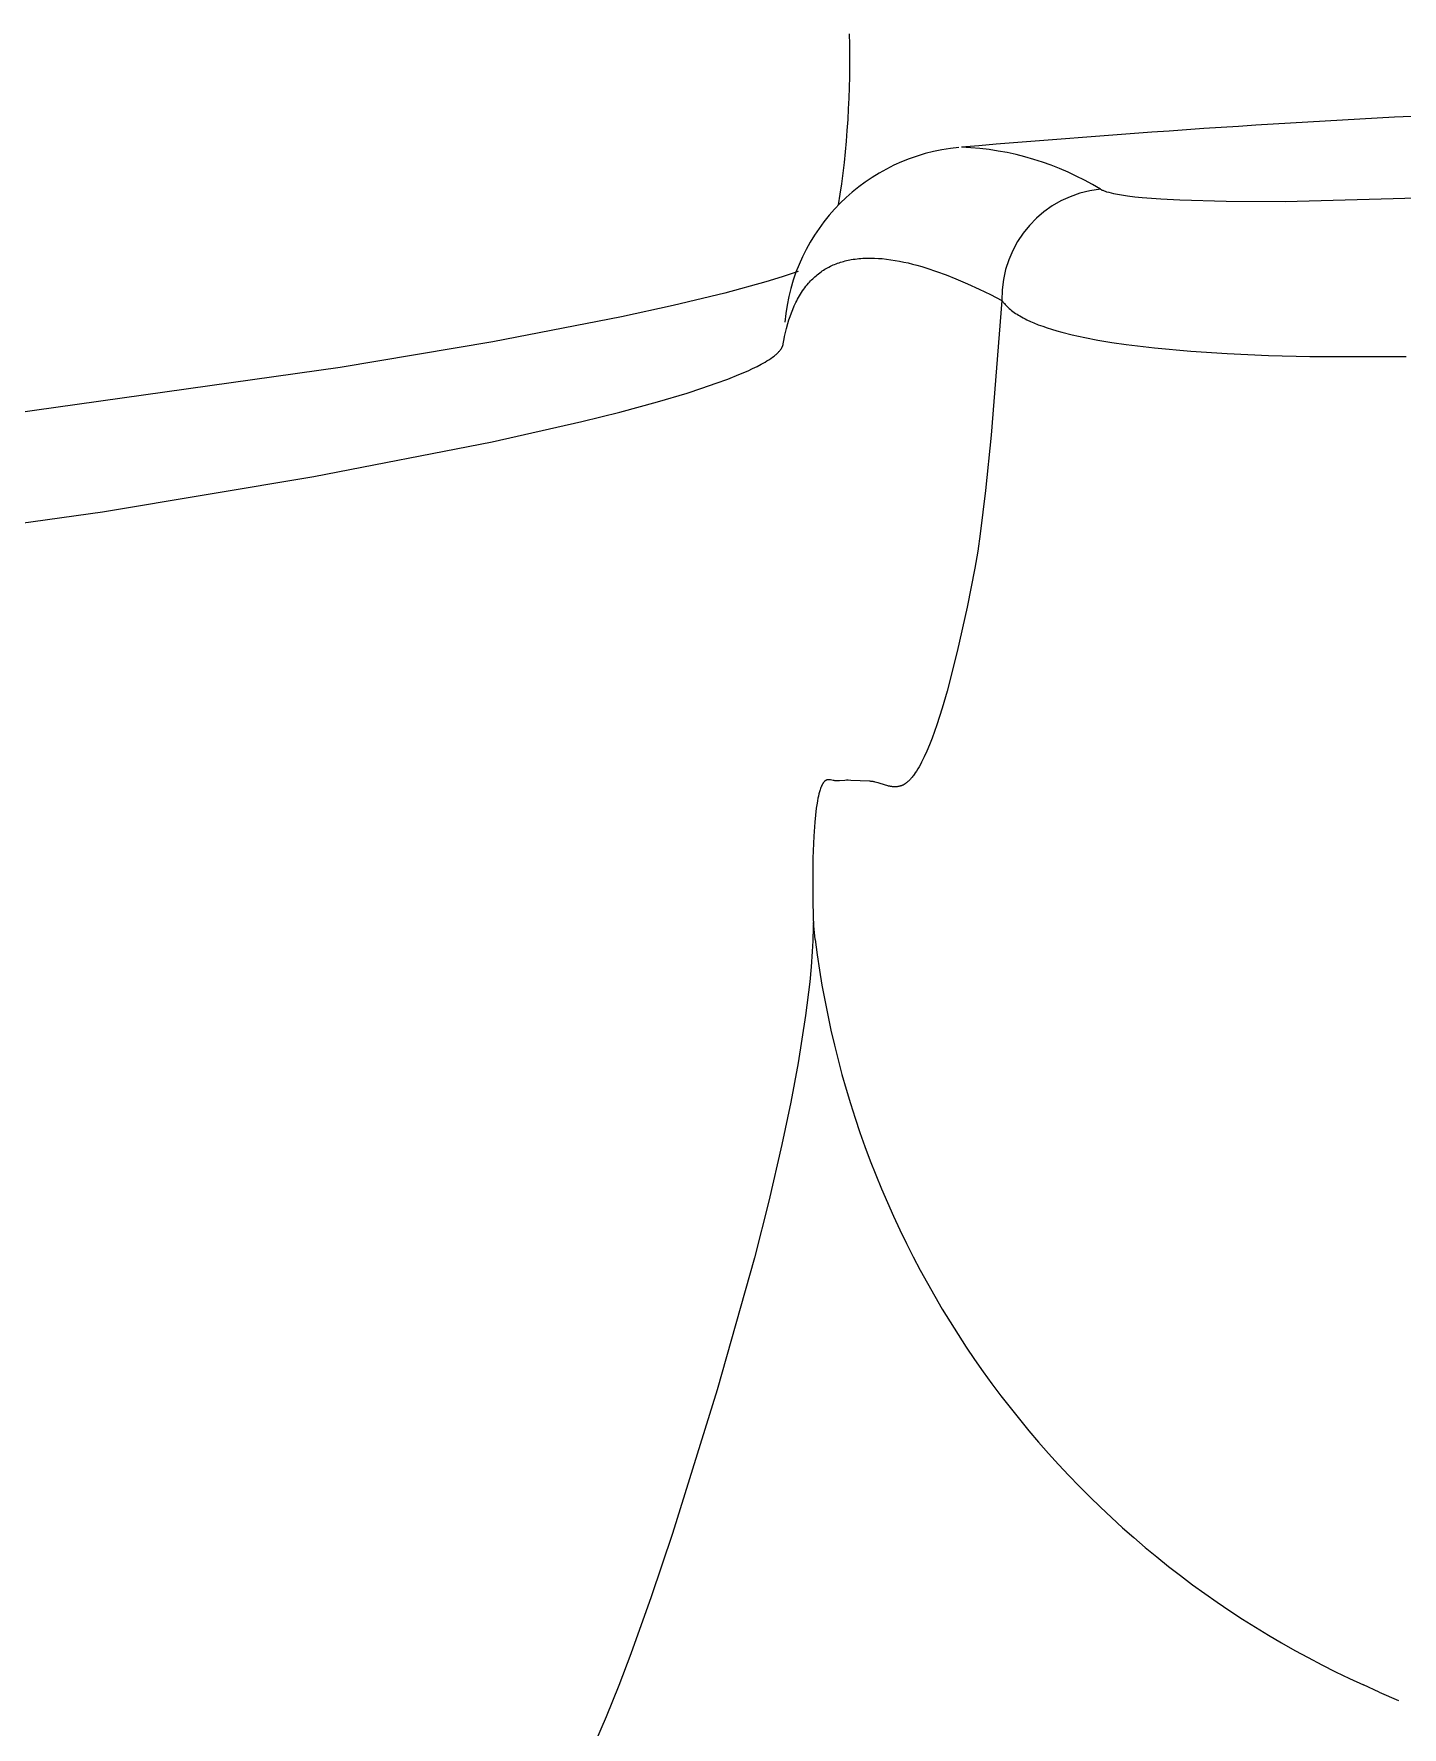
# Model space of a CAD drawing. Extents: x 10556 to 11150, y -5808 to -5388.
# Drawn here: x 10914.07 to 10939.27, y -5657.65 to -5626.47 of the extents above; entities that cross this region are included whole.
import ezdxf

# ---------------------------------------------------------------- set-up
doc = ezdxf.new("R2010")
doc.units = 0
doc.header["$LTSCALE"] = 7
doc.header["$MEASUREMENT"] = 0
doc.layers.add('Make2D 표시선', color=7, linetype='CONTINUOUS')
doc.layers.add('Make2D 표시선 - Tangent', color=7, linetype='CONTINUOUS')

msp = doc.modelspace()

# ---------------------------------------------------------------- linework, layer by layer
at = {"layer": 'Make2D 표시선'}
for p, q in [((10928.46278, -5643.14721), (10928.43047, -5642.83547)), ((10938.85346, -5657.0052), (10938.56061, -5656.86972)), ((10938.8533, -5657.00556), (10939.20633, -5657.16037))]:
    msp.add_line(p, q, dxfattribs=at)
msp.add_lwpolyline([(10928.14894, -5630.85099), (10927.85139, -5630.94988), (10927.55133, -5631.0409), (10926.80024, -5631.24525), (10925.84902, -5631.47463), (10924.89291, -5631.68308), (10922.52299, -5632.14275), (10919.71433, -5632.6192), (10910.84288, -5633.861), (10900.48207, -5635.24443), (10887.87874, -5637.29595)], dxfattribs=at)
for centre, radius, start, end in [((10912.25224, -5626.99091), 16.8489, 351.012651, 1.759403), ((10951.46598, -5863.82942), 236.14326, 89.96911, 94.933273), ((10931.43293, -5632.09585), 3.54544, 95.206857, 174.911857), ((10945.75027, -5641.00269), 17.42088, 187.071415, 245.623738)]:
    msp.add_arc(centre, radius, start, end, dxfattribs=at)
at = {"layer": 'Make2D 표시선 - Tangent'}
for points in [[(10933.71802, -5629.33529), (10933.73162, -5629.34204), (10933.7454, -5629.34837), (10933.75935, -5629.35431), (10933.77344, -5629.3599), (10933.78767, -5629.36517), (10933.802, -5629.37016), (10933.8309, -5629.37942), (10933.872, -5629.39119), (10933.91342, -5629.40171), (10933.9551, -5629.4112), (10933.99697, -5629.41985), (10934.10479, -5629.43919), (10934.21314, -5629.45528), (10934.34771, -5629.47188), (10934.4826, -5629.48574), (10934.83041, -5629.51299), (10935.17885, -5629.53137), (10936.03327, -5629.55477), (10937.12233, -5629.55816), (10941.31329, -5629.44619)], [(10899.47046, -5637.48547), (10915.33491, -5635.27401), (10919.22571, -5634.62464), (10922.50962, -5633.98587), (10924.16501, -5633.61192), (10924.86295, -5633.4372), (10925.55726, -5633.24861), (10926.10158, -5633.08678), (10926.3718, -5632.99969), (10926.64028, -5632.90737), (10926.85029, -5632.83021), (10927.05823, -5632.74769), (10927.22657, -5632.67477), (10927.30973, -5632.63603), (10927.39204, -5632.59551), (10927.46601, -5632.55685), (10927.50254, -5632.5367), (10927.53869, -5632.51592), (10927.57439, -5632.4944), (10927.60958, -5632.47209), (10927.6442, -5632.4489), (10927.67819, -5632.42475), (10927.70428, -5632.40511), (10927.72977, -5632.3847), (10927.74224, -5632.37415), (10927.75449, -5632.36336), (10927.7665, -5632.35229), (10927.77825, -5632.34094), (10927.78694, -5632.33215), (10927.79544, -5632.32318), (10927.80372, -5632.314), (10927.81174, -5632.30461), (10927.81947, -5632.295), (10927.82688, -5632.28514), (10927.83045, -5632.28012), (10927.83393, -5632.27504), (10927.83732, -5632.26988), (10927.8406, -5632.26466), (10927.84552, -5632.25637), (10927.85016, -5632.24791), (10927.85237, -5632.24362), (10927.85451, -5632.2393), (10927.85656, -5632.23493), (10927.85853, -5632.23053), (10927.86042, -5632.2261), (10927.86221, -5632.22162), (10927.86392, -5632.21712), (10927.86553, -5632.21258), (10927.86705, -5632.20801), (10927.86847, -5632.20341), (10927.86978, -5632.19877), (10927.871, -5632.19411), (10927.87236, -5632.1883), (10927.87358, -5632.18246), (10927.8896, -5632.08998), (10927.89898, -5632.04412), (10927.9331, -5631.90119), (10927.95917, -5631.80464), (10927.97879, -5631.73982), (10928.00016, -5631.67553), (10928.02332, -5631.61183), (10928.04829, -5631.54877), (10928.07635, -5631.48371), (10928.10653, -5631.4196), (10928.12245, -5631.38796), (10928.13893, -5631.35662), (10928.15601, -5631.32563), (10928.17367, -5631.29499), (10928.19195, -5631.26473), (10928.21084, -5631.23488), (10928.23037, -5631.20546), (10928.25055, -5631.17649), (10928.27139, -5631.148), (10928.2929, -5631.12002), (10928.31509, -5631.09256), (10928.33799, -5631.06566), (10928.35692, -5631.04443), (10928.3763, -5631.02359), (10928.39613, -5631.00315), (10928.41638, -5630.98313), (10928.43706, -5630.96353), (10928.45816, -5630.94437), (10928.47966, -5630.92567), (10928.50156, -5630.90744), (10928.52385, -5630.88969), (10928.54652, -5630.87243), (10928.56955, -5630.85568), (10928.59295, -5630.83946), (10928.6167, -5630.82377), (10928.64079, -5630.80864), (10928.66521, -5630.79406), (10928.68996, -5630.78007), (10928.7155, -5630.76641), (10928.74135, -5630.75336), (10928.7675, -5630.74091), (10928.79392, -5630.72905), (10928.82061, -5630.71778), (10928.84754, -5630.70708), (10928.87471, -5630.69695), (10928.90208, -5630.68738), (10928.92966, -5630.67836), (10928.95742, -5630.66989), (10928.98534, -5630.66195), (10929.01342, -5630.65455), (10929.04162, -5630.64767), (10929.06995, -5630.64131), (10929.09837, -5630.63546), (10929.12688, -5630.6301), (10929.16216, -5630.62417), (10929.19754, -5630.61897), (10929.233, -5630.61449), (10929.26853, -5630.61069), (10929.30413, -5630.60757), (10929.33978, -5630.60511), (10929.41122, -5630.60205), (10929.48276, -5630.60139), (10929.55433, -5630.60294), (10929.62584, -5630.60657), (10929.69722, -5630.61211), (10929.77779, -5630.62051), (10929.85808, -5630.63105), (10929.93807, -5630.64358), (10930.01776, -5630.658), (10930.09713, -5630.67418), (10930.17616, -5630.69199), (10930.25486, -5630.7113), (10930.3332, -5630.732), (10930.42512, -5630.75803), (10930.51655, -5630.78573), (10930.69792, -5630.84576), (10930.87738, -5630.91137), (10931.055, -5630.98185), (10931.2704, -5631.07401), (10931.4833, -5631.17177), (10931.69388, -5631.27447), (10931.90233, -5631.38145)], [(10931.90233, -5631.38145), (10931.70566, -5633.86283), (10931.60262, -5634.88067), (10931.50305, -5635.6806), (10931.45559, -5635.99748), (10931.40239, -5636.31344), (10931.2607, -5637.03113), (10931.07811, -5637.84615), (10930.89115, -5638.57577), (10930.80217, -5638.88795), (10930.70441, -5639.19746), (10930.66199, -5639.3201), (10930.61718, -5639.44187), (10930.56959, -5639.56258), (10930.51888, -5639.68199), (10930.4725, -5639.78323), (10930.44814, -5639.83331), (10930.42289, -5639.88294), (10930.40046, -5639.9251), (10930.37721, -5639.96681), (10930.35303, -5640.00799), (10930.32782, -5640.04855), (10930.3066, -5640.08082), (10930.28448, -5640.11248), (10930.27305, -5640.12804), (10930.26134, -5640.14339), (10930.24933, -5640.15851), (10930.23702, -5640.17339), (10930.2267, -5640.18535), (10930.21615, -5640.19711), (10930.20534, -5640.20862), (10930.19426, -5640.21987), (10930.18289, -5640.23081), (10930.17121, -5640.24141), (10930.15921, -5640.25165), (10930.14686, -5640.26149), (10930.14058, -5640.26624), (10930.13421, -5640.27087), (10930.12775, -5640.27538), (10930.1212, -5640.27977), (10930.11458, -5640.28403), (10930.10787, -5640.28815), (10930.10108, -5640.29214), (10930.09422, -5640.29598), (10930.08727, -5640.29966), (10930.08025, -5640.30319), (10930.07316, -5640.30656), (10930.06599, -5640.30976), (10930.05875, -5640.31278), (10930.05145, -5640.31563), (10930.04407, -5640.31829), (10930.03663, -5640.32076), (10930.02904, -5640.32305), (10930.02139, -5640.32516), (10930.01368, -5640.32706), (10930.00591, -5640.32878), (10929.99811, -5640.33031), (10929.99026, -5640.33166), (10929.98238, -5640.33283), (10929.97447, -5640.33383), (10929.96653, -5640.33466), (10929.95857, -5640.33532), (10929.9506, -5640.33581), (10929.94262, -5640.33615), (10929.93463, -5640.33633), (10929.92664, -5640.33636), (10929.91866, -5640.33624), (10929.91069, -5640.33597), (10929.89813, -5640.33527), (10929.88561, -5640.33423), (10929.87313, -5640.33287), (10929.8607, -5640.3312), (10929.84831, -5640.32925), (10929.83597, -5640.32702), (10929.82368, -5640.32452), (10929.81145, -5640.32179), (10929.79773, -5640.31843), (10929.78406, -5640.31481), (10929.75688, -5640.30694), (10929.62189, -5640.26336), (10929.59462, -5640.25567), (10929.56832, -5640.24918), (10929.55509, -5640.2463), (10929.54181, -5640.24366), (10929.52849, -5640.24128), (10929.51512, -5640.23917), (10929.5017, -5640.23735), (10929.48825, -5640.23581), (10929.47542, -5640.23462), (10929.46256, -5640.23366), (10929.1163, -5640.21857), (10929.06947, -5640.21684), (10929.03945, -5640.2167), (10929.00943, -5640.21751), (10928.90877, -5640.22468), (10928.88864, -5640.2257), (10928.8685, -5640.22617), (10928.85843, -5640.22615), (10928.84835, -5640.22593), (10928.8366, -5640.22538), (10928.82488, -5640.22449), (10928.81319, -5640.22324), (10928.80736, -5640.22246), (10928.80156, -5640.22157), (10928.79206, -5640.2199), (10928.74489, -5640.2099), (10928.73541, -5640.20815), (10928.72588, -5640.20667), (10928.7196, -5640.20589), (10928.71644, -5640.20558), (10928.71329, -5640.20535), (10928.71014, -5640.20519), (10928.70698, -5640.20512), (10928.70383, -5640.20516), (10928.70226, -5640.20522), (10928.70069, -5640.2053), (10928.69782, -5640.20554), (10928.69495, -5640.20588), (10928.6921, -5640.20631), (10928.68925, -5640.20684), (10928.68642, -5640.20746), (10928.68361, -5640.20816), (10928.68082, -5640.20896), (10928.67804, -5640.20983), (10928.6753, -5640.21079), (10928.67257, -5640.21183), (10928.66988, -5640.21294), (10928.66722, -5640.21413), (10928.66459, -5640.21539), (10928.662, -5640.21671), (10928.65945, -5640.21811), (10928.65694, -5640.21956), (10928.65423, -5640.22123), (10928.65158, -5640.22297), (10928.64897, -5640.22477), (10928.64642, -5640.22665), (10928.64391, -5640.22858), (10928.64146, -5640.23058), (10928.63905, -5640.23263), (10928.63669, -5640.23473), (10928.63437, -5640.23689), (10928.6321, -5640.2391), (10928.62988, -5640.24135), (10928.6277, -5640.24365), (10928.62556, -5640.24599), (10928.62346, -5640.24837), (10928.61939, -5640.25324), (10928.61677, -5640.25653), (10928.61422, -5640.25988), (10928.61174, -5640.26327), (10928.60932, -5640.26671), (10928.60465, -5640.27373), (10928.60021, -5640.28089), (10928.59598, -5640.2882), (10928.59194, -5640.29561), (10928.58807, -5640.30312), (10928.58435, -5640.31071), (10928.57988, -5640.32033), (10928.57561, -5640.33003), (10928.57152, -5640.3398), (10928.56762, -5640.34964), (10928.56027, -5640.36949), (10928.55344, -5640.38953), (10928.54735, -5640.40869), (10928.5416, -5640.42797), (10928.53105, -5640.46683), (10928.5216, -5640.50599), (10928.51307, -5640.54538), (10928.50403, -5640.5916), (10928.49588, -5640.63796), (10928.48173, -5640.73101), (10928.46583, -5640.85934), (10928.45329, -5640.98807), (10928.43578, -5641.24624), (10928.42091, -5641.65057), (10928.41595, -5642.05514), (10928.41998, -5642.47183), (10928.42446, -5642.68429), (10928.42534, -5642.77347), (10928.42573, -5642.78532), (10928.42606, -5642.79123), (10928.42655, -5642.79714), (10928.42885, -5642.81672), (10928.42914, -5642.81999), (10928.42935, -5642.82327), (10928.4295, -5642.82784), (10928.42955, -5642.83242), (10928.42949, -5642.84522), (10928.42909, -5642.85463), (10928.42606, -5642.89726), (10928.42544, -5642.91172), (10928.41929, -5643.17149), (10928.40942, -5643.36624), (10928.38832, -5643.64809), (10928.36092, -5643.92939), (10928.28174, -5644.54609), (10928.14638, -5645.4159), (10928.01192, -5646.14544), (10927.85019, -5646.92052), (10927.60734, -5647.96597), (10927.34236, -5649.00607), (10926.65574, -5651.44078), (10925.83287, -5654.08344), (10925.43962, -5655.25276), (10925.06559, -5656.3004), (10924.84623, -5656.88086), (10924.61442, -5657.45641), (10924.41392, -5657.91625)], [(10931.90233, -5631.38145), (10931.90932, -5631.39169), (10931.91652, -5631.40178), (10931.9239, -5631.41172), (10931.93148, -5631.42151), (10931.93923, -5631.43117), (10931.94715, -5631.44068), (10931.96349, -5631.45929), (10931.98043, -5631.47736), (10931.99793, -5631.49491), (10932.01593, -5631.51196), (10932.03438, -5631.52851), (10932.05748, -5631.54811), (10932.08113, -5631.56703), (10932.10529, -5631.5853), (10932.1299, -5631.60295), (10932.15494, -5631.62002), (10932.18036, -5631.63654), (10932.20611, -5631.65253), (10932.23216, -5631.66804), (10932.26365, -5631.68597), (10932.29547, -5631.70328), (10932.3276, -5631.72), (10932.36003, -5631.73614), (10932.42566, -5631.76686), (10932.49215, -5631.79568), (10932.57255, -5631.82794), (10932.65379, -5631.85804), (10932.73573, -5631.88621), (10932.81824, -5631.91266), (10932.91165, -5631.94064), (10933.00557, -5631.96687), (10933.19464, -5632.0147), (10933.42972, -5632.06653), (10933.66616, -5632.11184), (10933.92655, -5632.15552), (10934.1878, -5632.19377), (10934.71213, -5632.25679), (10935.38047, -5632.31724), (10936.05016, -5632.36052), (10936.81106, -5632.39363), (10937.57246, -5632.41282), (10939.34801, -5632.41554)]]:
    msp.add_lwpolyline(points, dxfattribs=at)
for centre, radius, start, end in [((10930.95914, -5633.84104), 5.2833, 58.520759, 87.834603), ((10933.90915, -5631.33357), 2.0074, 95.463603, 181.366964)]:
    msp.add_arc(centre, radius, start, end, dxfattribs=at)

doc.saveas('drawing.dxf')
